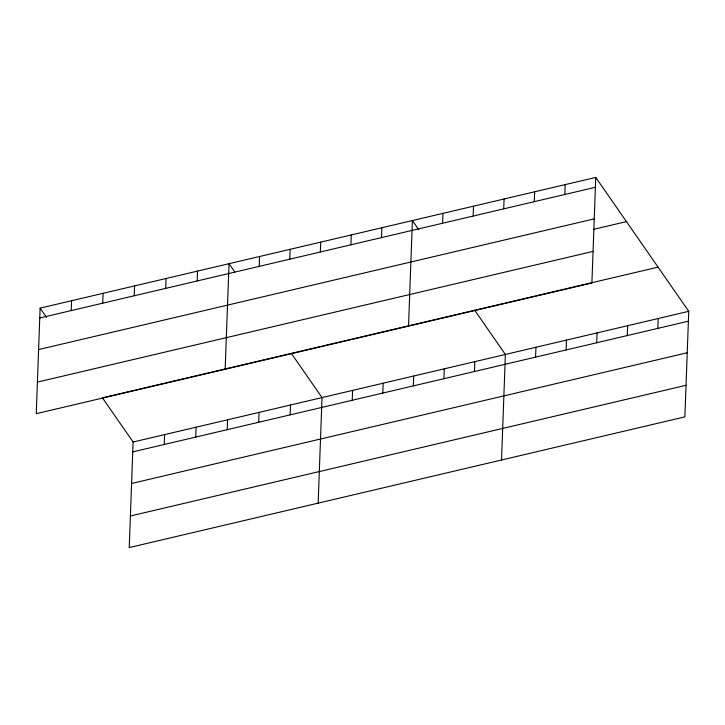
<?xml version="1.0" encoding="UTF-8"?>
<svg xmlns="http://www.w3.org/2000/svg" width="725" height="725" viewBox="0 0 725 725"><rect width="100%" height="100%" fill="white"/><g stroke="black" fill="none" stroke-linecap="round" stroke-linejoin="round"><path stroke-width="1.09" d="M40.12 308.125L36.25 413.676L591.89 282.977L595.76 177.426L40.12 308.125L46.518 317.333M71.24 310.59L71.603 300.721M102.733 303.186L103.095 293.317M134.216 295.782L134.578 285.904M133.917 390.431L102.424 397.835L133.11 442.023L129.24 547.574L684.88 416.875L688.75 311.324L595.76 177.426M165.699 288.369L166.061 278.5M164.24 444.488L164.602 434.619M197.191 280.965L197.553 271.096M195.723 437.084L196.085 427.215M225.167 369.233L229.037 263.692L234.791 271.975M227.206 429.68L227.568 419.811M259.233 266.374L259.595 256.496M258.698 422.267L259.061 412.398M289.792 259.178L290.154 249.309M290.181 414.863L290.544 404.994M320.35 251.992L320.713 242.123M318.157 503.132L322.027 397.59L291.341 353.401M350.918 244.805L351.281 234.936M352.232 400.272L352.595 390.403M381.477 237.619L381.839 227.75M382.791 393.086L383.153 383.208M408.528 326.105L412.398 220.554L418.787 229.762M413.35 385.89L413.712 376.021M442.594 223.237L442.957 213.368M443.908 378.704L444.271 368.835M473.153 216.05L473.516 206.181M474.467 371.517L474.83 361.648M503.712 208.863L504.074 198.994M501.519 460.003L505.388 354.462L474.703 310.273M534.271 201.677L534.633 191.808M535.585 357.135L535.947 347.266M564.838 194.49L565.192 184.612M566.153 349.948L566.506 340.079M596.711 342.762L597.074 332.893M627.27 335.575L627.632 325.706M657.829 328.389L658.191 318.52M39.757 317.994L595.397 187.295M38.597 349.568L594.237 218.868M593.702 229.317L626.445 221.614M37.41 382.102L593.041 251.403M134.995 390.177L164.312 383.28M165.4 383.027L259.858 360.805M260.946 360.552L321.9 346.215M322.997 345.952L352.459 339.028M353.555 338.765L504.174 303.34M505.262 303.086L534.733 296.153M535.82 295.891L565.292 288.958M566.379 288.704L658.064 267.144M133.11 442.023L688.75 311.324M132.757 451.892L688.388 321.193M131.597 483.466L687.228 352.767M130.4 516.001L686.04 385.301"/></g></svg>
